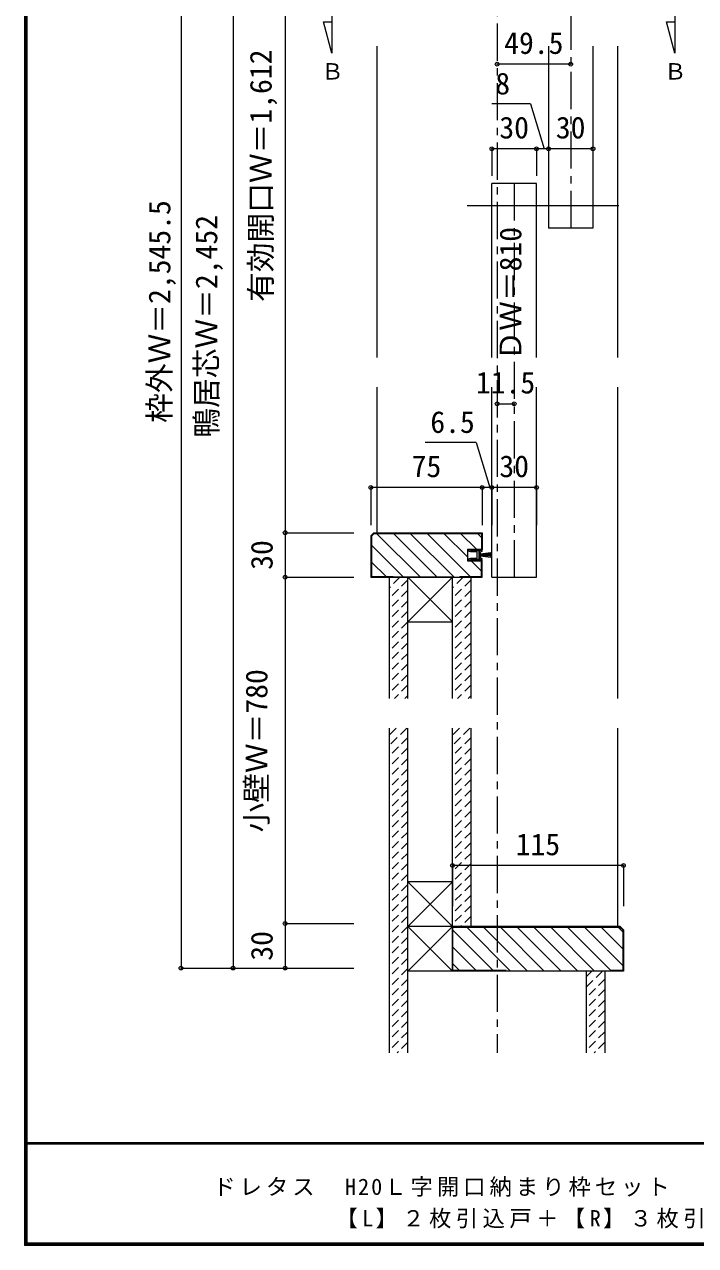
# Model space of a CAD drawing. Units: millimetres, scale not verified. Extents: x -957 to 993, y -689 to 708.
# Drawn here: x -957 to -506, y -689 to 133 of the extents above; entities that cross this region are included whole.
import ezdxf
from ezdxf.enums import TextEntityAlignment as Align

# ---------------------------------------------------------------- set-up
doc = ezdxf.new("R2010")
doc.units = ezdxf.units.MM
doc.header["$LTSCALE"] = 5
doc.header["$PDMODE"] = 32
doc.header["$PDSIZE"] = 2.5
doc.linetypes.add('CHAIN1', pattern=[8, 5, -1, 1, -1])
doc.linetypes.add('DASHED1', pattern=[1.8, 1.2, -0.6])
for name, color, linetype, lineweight in [('0-A_文字', 7, 'Continuous', 9), ('0-B_寸法', 7, 'Continuous', 9), ('F-1_枠', 6, 'Continuous', 9)]:
    doc.layers.add(name, color=color, linetype=linetype, lineweight=lineweight)
doc.styles.add('ＭＳ ゴシック', font='')
doc.styles.get('ＭＳ ゴシック').set_extended_font_data('MS Gothic')

# ---------------------------------------------------------------- blocks, each defined once
blk = doc.blocks.new('4')
at = {"layer": '0-A_文字'}
for p, q in [((-7.5, 43.83), (7.5, 43.83)), ((-7.5, 43.83), (-2.5, 8.83)), ((-3.75, 43.83), (-1.25, 8.83)), ((0, 43.83), (0, 8.83)), ((3.75, 43.83), (1.25, 8.83)), ((2.5, 8.83), (7.5, 43.83)), ((-16.5, 3.83), (-16.5, 12.33)), ((-11, 5.33), (-11, 8.83)), ((-11, 8.83), (11, 8.83)), ((16.5, 12.33), (16.5, 3.83))]:
    blk.add_line(p, q, dxfattribs=at)
for points in [[(-15, 13.83), (-11.5, 13.83), (-9, 8.83), (-11.5, 8.83), (-11.5, 3.83), (-2.5, 3.83)], [(-11, 5.33), (11, 5.33), (11, 8.83)], [(2.5, 3.83), (11.5, 3.83), (11.5, 8.83), (9, 8.83), (11.5, 13.83), (15, 13.83)], [(-15.44, -33.59), (-18, -24.67), (-16.5, -24.67), (-16.5, -1.17)], [(0, -2.17), (-10.5, -2.17), (-10.5, -24.67), (-12.54, -33.51)], [(12.54, -33.51), (10.5, -24.67), (10.5, -2.17), (0, -2.17)], [(16.5, -1.17), (16.5, -24.67), (18, -24.67), (15.44, -33.59)]]:
    blk.add_lwpolyline(points, dxfattribs=at)
for centre, radius, start, end in [((-15, 12.33), 1.5, 90, 180), ((-17.83, 1.33), 2.83, 0, 61.92751), ((-17.83, 1.33), 2.83, 298.07249, 0), ((0, 2.49), 2.83, 90, 151.92751), ((0, 2.49), 2.83, 28.07249, 90), ((15, 12.33), 1.5, 0, 90), ((17.83, 1.33), 2.83, 118.07249, 180), ((17.83, 1.33), 2.83, 180, 241.92751), ((-14, -33.17), 1.5, 196.01316, 347.0113), ((14, -33.17), 1.5, 192.9887, 343.98684)]:
    blk.add_arc(centre, radius, start, end, dxfattribs=at)

msp = doc.modelspace()

# ---------------------------------------------------------------- linework, layer by layer
at = {"layer": '0-B_寸法', "color": 4, "linetype": 'CHAIN1'}
msp.add_line((-639.205, 413.151), (-639.205, -559.374), dxfattribs=at)
at = {"layer": '0-B_寸法'}
for p, q in [((-851.877, 406.126), (-851.877, -502.374)), ((-816.877, 312.626), (-816.877, -502.374)), ((-781.877, 312.626), (-781.877, -209.374)), ((-720.205, 117.994), (-720.205, -91.449)), ((-604.705, 117.994), (-604.705, -4.374)), ((-574.705, 117.994), (-574.705, -4.374)), ((-558.205, 117.994), (-558.205, -91.449)), ((-616.683, 79.224), (-607.54, 48.995)), ((-612.705, 25.626), (-642.705, 25.626)), ((-642.705, -91.449), (-642.705, 25.626)), ((-612.705, -91.449), (-612.705, 25.626)), ((-557.341, 10.626), (-659.301, 10.626)), ((-574.705, -4.374), (-604.705, -4.374)), ((-720.205, -111.449), (-720.205, -209.374)), ((-642.705, -239.374), (-642.705, -111.449)), ((-612.705, -239.374), (-612.705, -111.449)), ((-558.205, -111.449), (-558.205, -320.892)), ((-653.183, -148.673), (-644.04, -178.902)), ((-781.877, -209.374), (-781.877, -239.374)), ((-781.877, -209.374), (-735.626, -209.374)), ((-724.205, -211.496), (-722.084, -209.374)), ((-724.205, -211.496), (-724.205, -239.374)), ((-723.705, -211.703), (-721.877, -209.874)), ((-723.705, -211.703), (-723.705, -238.874)), ((-722.084, -209.374), (-649.205, -209.374)), ((-721.877, -209.874), (-649.705, -209.874)), ((-690.801, -239.374), (-720.301, -209.874)), ((-679.487, -239.374), (-708.987, -209.874)), ((-668.173, -239.374), (-697.673, -209.874)), ((-657.36, -238.874), (-686.36, -209.874)), ((-659.205, -225.715), (-675.046, -209.874)), ((-653.182, -220.424), (-663.732, -209.874)), ((-649.705, -212.588), (-652.418, -209.874)), ((-649.705, -209.874), (-649.705, -220.424)), ((-649.205, -209.374), (-649.205, -220.924)), ((-702.114, -239.374), (-723.705, -217.784)), ((-659.205, -220.424), (-659.205, -228.324)), ((-659.205, -220.424), (-649.705, -220.424)), ((-659.205, -220.924), (-649.205, -220.924)), ((-713.928, -238.874), (-723.705, -229.097)), ((-659.205, -227.824), (-649.205, -227.824)), ((-659.205, -228.324), (-649.705, -228.324)), ((-649.705, -235.215), (-656.596, -228.324)), ((-649.705, -238.874), (-649.705, -228.324)), ((-649.205, -239.374), (-649.205, -227.824)), ((-781.877, -239.374), (-735.626, -239.374)), ((-781.877, -239.374), (-781.877, -472.374)), ((-724.205, -239.374), (-649.205, -239.374)), ((-723.705, -238.874), (-709.205, -238.874)), ((-711.705, -320.892), (-711.705, -239.374)), ((-699.205, -239.374), (-711.705, -239.374)), ((-699.205, -239.374), (-711.705, -239.374)), ((-709.205, -238.874), (-709.205, -239.374)), ((-699.205, -320.892), (-699.205, -239.374)), ((-669.205, -239.374), (-699.205, -269.374)), ((-699.205, -239.374), (-669.205, -269.374)), ((-669.205, -239.374), (-699.205, -239.374)), ((-669.205, -320.892), (-669.205, -239.374)), ((-664.205, -238.874), (-664.205, -239.374)), ((-664.205, -238.874), (-649.705, -238.874)), ((-656.705, -320.892), (-656.705, -239.374)), ((-642.705, -239.374), (-612.705, -239.374)), ((-699.205, -269.374), (-669.205, -269.374)), ((-711.705, -559.374), (-711.705, -340.892)), ((-699.205, -559.374), (-699.205, -340.892)), ((-669.205, -474.374), (-669.205, -340.892)), ((-656.705, -474.374), (-656.705, -340.892)), ((-558.205, -340.892), (-558.205, -474.375)), ((-669.205, -444.374), (-699.205, -474.374)), ((-781.877, -472.374), (-781.877, -502.374)), ((-781.877, -472.374), (-735.626, -472.374)), ((-669.205, -474.374), (-699.205, -474.374)), ((-669.205, -474.374), (-699.205, -504.374)), ((-699.205, -474.374), (-669.205, -504.375)), ((-669.205, -504.374), (-669.205, -474.374)), ((-669.205, -474.375), (-669.205, -504.375)), ((-556.327, -474.375), (-669.205, -474.375)), ((-669.205, -474.874), (-556.534, -474.874)), ((-630.142, -504.375), (-659.642, -474.874)), ((-618.828, -504.375), (-648.329, -474.874)), ((-607.515, -504.375), (-637.015, -474.874)), ((-596.201, -504.375), (-625.701, -474.874)), ((-584.887, -504.375), (-614.388, -474.874)), ((-573.574, -504.375), (-603.074, -474.874)), ((-562.76, -503.875), (-591.76, -474.874)), ((-554.705, -500.616), (-580.446, -474.875)), ((-554.705, -489.302), (-569.133, -474.875)), ((-554.705, -477.988), (-557.819, -474.875)), ((-554.705, -476.703), (-556.534, -474.874)), ((-554.205, -476.496), (-556.327, -474.375)), ((-554.205, -476.496), (-554.205, -504.375)), ((-641.956, -503.875), (-669.205, -476.625)), ((-554.705, -476.703), (-554.705, -503.875)), ((-653.27, -503.875), (-669.205, -487.939)), ((-664.583, -503.875), (-669.205, -499.253)), ((-851.877, -502.374), (-735.626, -502.374)), ((-669.205, -504.374), (-699.205, -504.374)), ((-633.205, -503.874), (-669.205, -503.874)), ((-554.205, -504.375), (-669.205, -504.375)), ((-633.205, -503.874), (-633.205, -504.375)), ((-579.205, -504.374), (-579.205, -559.374)), ((-566.705, -504.374), (-566.705, -559.374)), ((-563.205, -504.375), (-563.205, -503.875)), ((-554.705, -503.875), (-563.205, -503.875))]:
    msp.add_line(p, q, dxfattribs=at)
at = {"layer": '0-B_寸法', "linetype": 'CHAIN1'}
for p, q in [((-589.705, 260.626), (-589.705, -4.374)), ((-627.705, 25.626), (-627.705, -239.374))]:
    msp.add_line(p, q, dxfattribs=at)
at = {"layer": '0-B_寸法', "color": 4}
for p, q in [((-589.705, 105.889), (-639.205, 105.889)), ((-616.683, 79.224), (-642.705, 79.224)), ((-612.705, 48.995), (-642.705, 48.995)), ((-642.705, 48.995), (-642.705, 30.647)), ((-604.705, 48.995), (-612.705, 48.995)), ((-612.705, 48.995), (-612.705, 30.647)), ((-574.705, 48.995), (-604.705, 48.995)), ((-604.705, 48.995), (-604.705, 30.647)), ((-574.705, 48.995), (-574.705, 30.647)), ((-639.205, -122.59), (-627.705, -122.59)), ((-653.183, -148.673), (-687.544, -148.673)), ((-649.205, -178.902), (-724.205, -178.902)), ((-724.205, -178.902), (-724.205, -204.3)), ((-642.705, -178.902), (-649.205, -178.902)), ((-649.205, -178.902), (-649.205, -204.3)), ((-649.205, -178.902), (-649.205, -204.3)), ((-612.705, -178.902), (-642.705, -178.902)), ((-642.705, -178.902), (-642.705, -204.3)), ((-642.705, -178.902), (-642.705, -204.3)), ((-612.705, -178.902), (-612.705, -204.3)), ((-554.205, -433.297), (-669.205, -433.297)), ((-669.205, -433.297), (-669.205, -460.781)), ((-554.205, -433.297), (-554.205, -460.781))]:
    msp.add_line(p, q, dxfattribs=at)
at = {"layer": '0-B_寸法', "linetype": 'DASHED1'}
for p, q in [((-704.577, -239.374), (-711.705, -246.503)), ((-699.205, -241.074), (-711.705, -253.574)), ((-662.077, -239.374), (-669.205, -246.503)), ((-656.705, -241.074), (-669.205, -253.574)), ((-699.205, -248.145), (-711.705, -260.645)), ((-656.705, -248.145), (-669.205, -260.645)), ((-699.205, -255.216), (-711.705, -267.716)), ((-699.205, -262.287), (-711.705, -274.787)), ((-656.705, -255.216), (-669.205, -267.716)), ((-656.705, -262.287), (-669.205, -274.787)), ((-699.205, -269.358), (-711.705, -281.858)), ((-656.705, -269.358), (-669.205, -281.858)), ((-699.205, -276.429), (-711.705, -288.929)), ((-656.705, -276.429), (-669.205, -288.929)), ((-699.205, -283.5), (-711.705, -296)), ((-656.705, -283.5), (-669.205, -296)), ((-699.205, -290.571), (-711.705, -303.071)), ((-656.705, -290.571), (-669.205, -303.071)), ((-699.205, -297.642), (-711.705, -310.142)), ((-656.705, -297.642), (-669.205, -310.142)), ((-699.205, -304.713), (-711.705, -317.213)), ((-699.205, -311.784), (-708.312, -320.892)), ((-656.705, -304.713), (-669.205, -317.213)), ((-656.705, -311.784), (-665.812, -320.892)), ((-699.205, -318.856), (-701.241, -320.892)), ((-656.705, -318.856), (-658.741, -320.892)), ((-707.099, -340.892), (-711.705, -345.498)), ((-700.028, -340.892), (-711.705, -352.569)), ((-664.599, -340.892), (-669.205, -345.498)), ((-657.528, -340.892), (-669.205, -352.569)), ((-699.205, -347.14), (-711.705, -359.64)), ((-656.705, -347.14), (-669.205, -359.64)), ((-699.205, -354.211), (-711.705, -366.711)), ((-699.205, -361.282), (-711.705, -373.782)), ((-656.705, -354.211), (-669.205, -366.711)), ((-656.705, -361.282), (-669.205, -373.782)), ((-699.205, -368.353), (-711.705, -380.853)), ((-656.705, -368.353), (-669.205, -380.853)), ((-699.205, -375.424), (-711.705, -387.924)), ((-656.705, -375.424), (-669.205, -387.924)), ((-699.205, -382.495), (-711.705, -394.995)), ((-656.705, -382.495), (-669.205, -394.995)), ((-699.205, -389.566), (-711.705, -402.066)), ((-656.705, -389.566), (-669.205, -402.066)), ((-699.205, -396.637), (-711.705, -409.137)), ((-656.705, -396.637), (-669.205, -409.137)), ((-699.205, -403.708), (-711.705, -416.208)), ((-699.205, -410.779), (-711.705, -423.279)), ((-656.705, -403.708), (-669.205, -416.208)), ((-656.705, -410.779), (-669.205, -423.279)), ((-699.205, -417.85), (-711.705, -430.35)), ((-656.705, -417.85), (-669.205, -430.35)), ((-699.205, -424.922), (-711.705, -437.422)), ((-656.705, -424.922), (-669.205, -437.422)), ((-699.205, -431.993), (-711.705, -444.493)), ((-656.705, -431.993), (-669.205, -444.493)), ((-699.205, -439.064), (-711.705, -451.564)), ((-656.705, -439.064), (-669.205, -451.564)), ((-699.205, -446.135), (-711.705, -458.635)), ((-656.705, -446.135), (-669.205, -458.635)), ((-699.205, -453.206), (-711.705, -465.706)), ((-656.705, -453.206), (-669.205, -465.706)), ((-699.205, -460.277), (-711.705, -472.777)), ((-699.205, -467.348), (-711.705, -479.848)), ((-656.705, -460.277), (-669.205, -472.777)), ((-656.705, -467.348), (-663.732, -474.374)), ((-699.205, -474.419), (-711.705, -486.919)), ((-699.205, -481.49), (-711.705, -493.99)), ((-699.205, -488.561), (-711.705, -501.061)), ((-699.205, -495.632), (-711.705, -508.132)), ((-699.205, -502.703), (-711.705, -515.203)), ((-568.376, -504.375), (-579.205, -515.203)), ((-575.447, -504.375), (-579.205, -508.132)), ((-699.205, -509.774), (-711.705, -522.274)), ((-699.205, -516.845), (-711.705, -529.345)), ((-566.705, -509.774), (-579.205, -522.274)), ((-566.705, -516.845), (-579.205, -529.345)), ((-699.205, -523.916), (-711.705, -536.416)), ((-566.705, -523.916), (-579.205, -536.416)), ((-699.205, -530.988), (-711.705, -543.488)), ((-566.705, -530.988), (-579.205, -543.488)), ((-699.205, -538.059), (-711.705, -550.559)), ((-566.705, -538.059), (-579.205, -550.559)), ((-699.205, -545.13), (-711.705, -557.63)), ((-566.705, -545.13), (-579.205, -557.63)), ((-699.205, -552.201), (-706.379, -559.374)), ((-566.705, -552.201), (-573.879, -559.374))]:
    msp.add_line(p, q, dxfattribs=at)
at = {"layer": '0-B_寸法'}
for points in [[(-750.291, 152.917), (-750.291, 113.266), (-755.931, 134.315), (-750.291, 134.315)], [(-519.681, 152.917), (-519.681, 113.266), (-525.321, 134.315), (-519.681, 134.315)], [(-669.205, -444.374), (-699.205, -444.374), (-669.205, -474.375)]]:
    msp.add_lwpolyline(points, dxfattribs=at)
for p in [(-639.205, 105.889), (-589.705, 105.889), (-642.705, 48.995), (-612.705, 48.995), (-604.705, 48.995), (-574.705, 48.995), (-639.205, -122.59), (-627.705, -122.59), (-724.205, -178.902), (-649.205, -178.902), (-642.705, -178.902), (-612.705, -178.902), (-781.877, -209.374), (-781.877, -239.374), (-669.205, -433.297), (-554.205, -433.297), (-781.877, -472.374), (-851.877, -502.374), (-816.877, -502.374), (-781.877, -502.374)]:
    msp.add_point(p, dxfattribs=at)
at = {"layer": 'F-1_枠'}
for p, q in [((-957.218, 707.602), (-957.218, -689.065)), ((-956.385, 707.602), (-956.385, -689.065)), ((-955.551, 707.602), (-955.551, -689.065)), ((992.782, -619.898), (-957.218, -619.898)), ((992.782, -620.731), (-957.218, -620.731)), ((992.782, -687.398), (-957.218, -687.398)), ((992.782, -688.231), (-957.218, -688.231)), ((992.782, -689.065), (-957.218, -689.065))]:
    msp.add_line(p, q, dxfattribs=at)

# ---------------------------------------------------------------- block references
at = {"layer": '0-B_寸法', "xscale": 0.2, "yscale": 0.2, "rotation": 270}
msp.add_blockref('4', (-652.271, -224.374), dxfattribs=at)

# ---------------------------------------------------------------- texts
at = {"layer": '0-B_寸法', "style": 'ＭＳ ゴシック'}
for s, height, p in [('49.5', 14.66, (-634.455, 108.389)), ('Ｂ', 11, (-757.469, 92.236)), ('8', 14.66, (-640.441, 81.132)), ('Ｂ', 11, (-526.859, 92.236)), ('30', 14.66, (-637.705, 51.495)), ('30', 14.66, (-599.705, 51.495)), ('11.5', 14.66, (-653.455, -120.09)), ('6.5', 14.66, (-684.143, -146.629)), ('75', 14.66, (-696.705, -176.402)), ('30', 14.66, (-637.705, -176.402)), ('115', 14.66, (-626.705, -430.797))]:
    msp.add_text(s, height=height, dxfattribs=at).set_placement(p, align=Align.BOTTOM_LEFT)
for s, p in [('有効開口Ｗ＝1,612', (-786.515, -54.091)), ('枠外Ｗ＝2,545.5', (-854.65, -135.456)), ('鴨居芯Ｗ＝2,452', (-823.069, -145.456)), ('ＤＷ＝810', (-618.48, -93.538)), ('30', (-785.843, -234.374)), ('小壁Ｗ＝780', (-789.342, -411.133)), ('30', (-785.843, -497.374))]:
    msp.add_text(s, height=14.66, rotation=90, dxfattribs=at).set_placement(p, align=Align.BOTTOM_LEFT)
at = {"layer": '0-B_寸法', "char_height": 11, "attachment_point": 7, "style": 'ＭＳ ゴシック'}
for s, insert in [('\\T1.18;ドレタス\u3000H20Ｌ字開口納まり枠セット\u3000レールタイプ\u3000固定枠\u3000敷居Ｑ型', (-830.143, -657.733)), ('\\T1.2;【L】２枚引込戸＋【R】３枚引込戸\u3000枠外H2,047', (-747.964, -679.065))]:
    msp.add_mtext(s, dxfattribs=dict(at, insert=insert))

doc.saveas('drawing.dxf')
